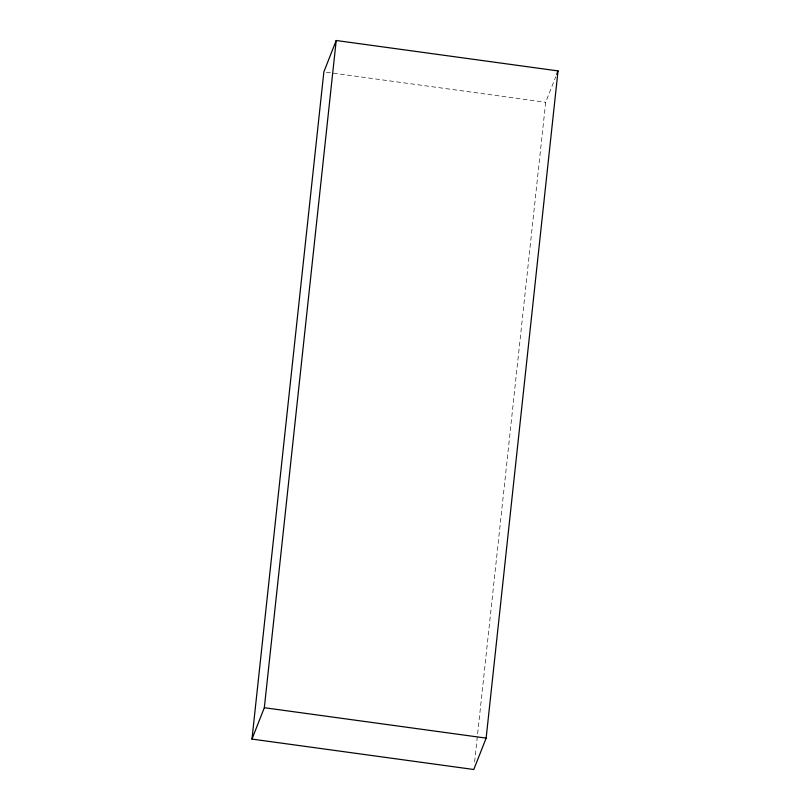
<?xml version="1.0" encoding="UTF-8"?>
<svg xmlns="http://www.w3.org/2000/svg" width="810" height="810" viewBox="0 0 810 810"><rect width="100%" height="100%" fill="white"/><g stroke="black" fill="none" stroke-linecap="round" stroke-linejoin="round"><path stroke-width="0.61" stroke-dasharray="4.05 3.04" d="M474.599 761.957L545.667 102.283L555.741 76.727M326.359 72.211L545.667 102.283"/><path stroke-width="1.21" d="M251.971 739.085L323.858 71.877L336.211 40.5L558.029 70.916L486.142 738.123L473.789 769.5L251.971 739.085L264.333 707.717L336.211 40.5M556.652 74.398L558.029 70.916M264.333 707.717L486.142 738.123"/></g></svg>
